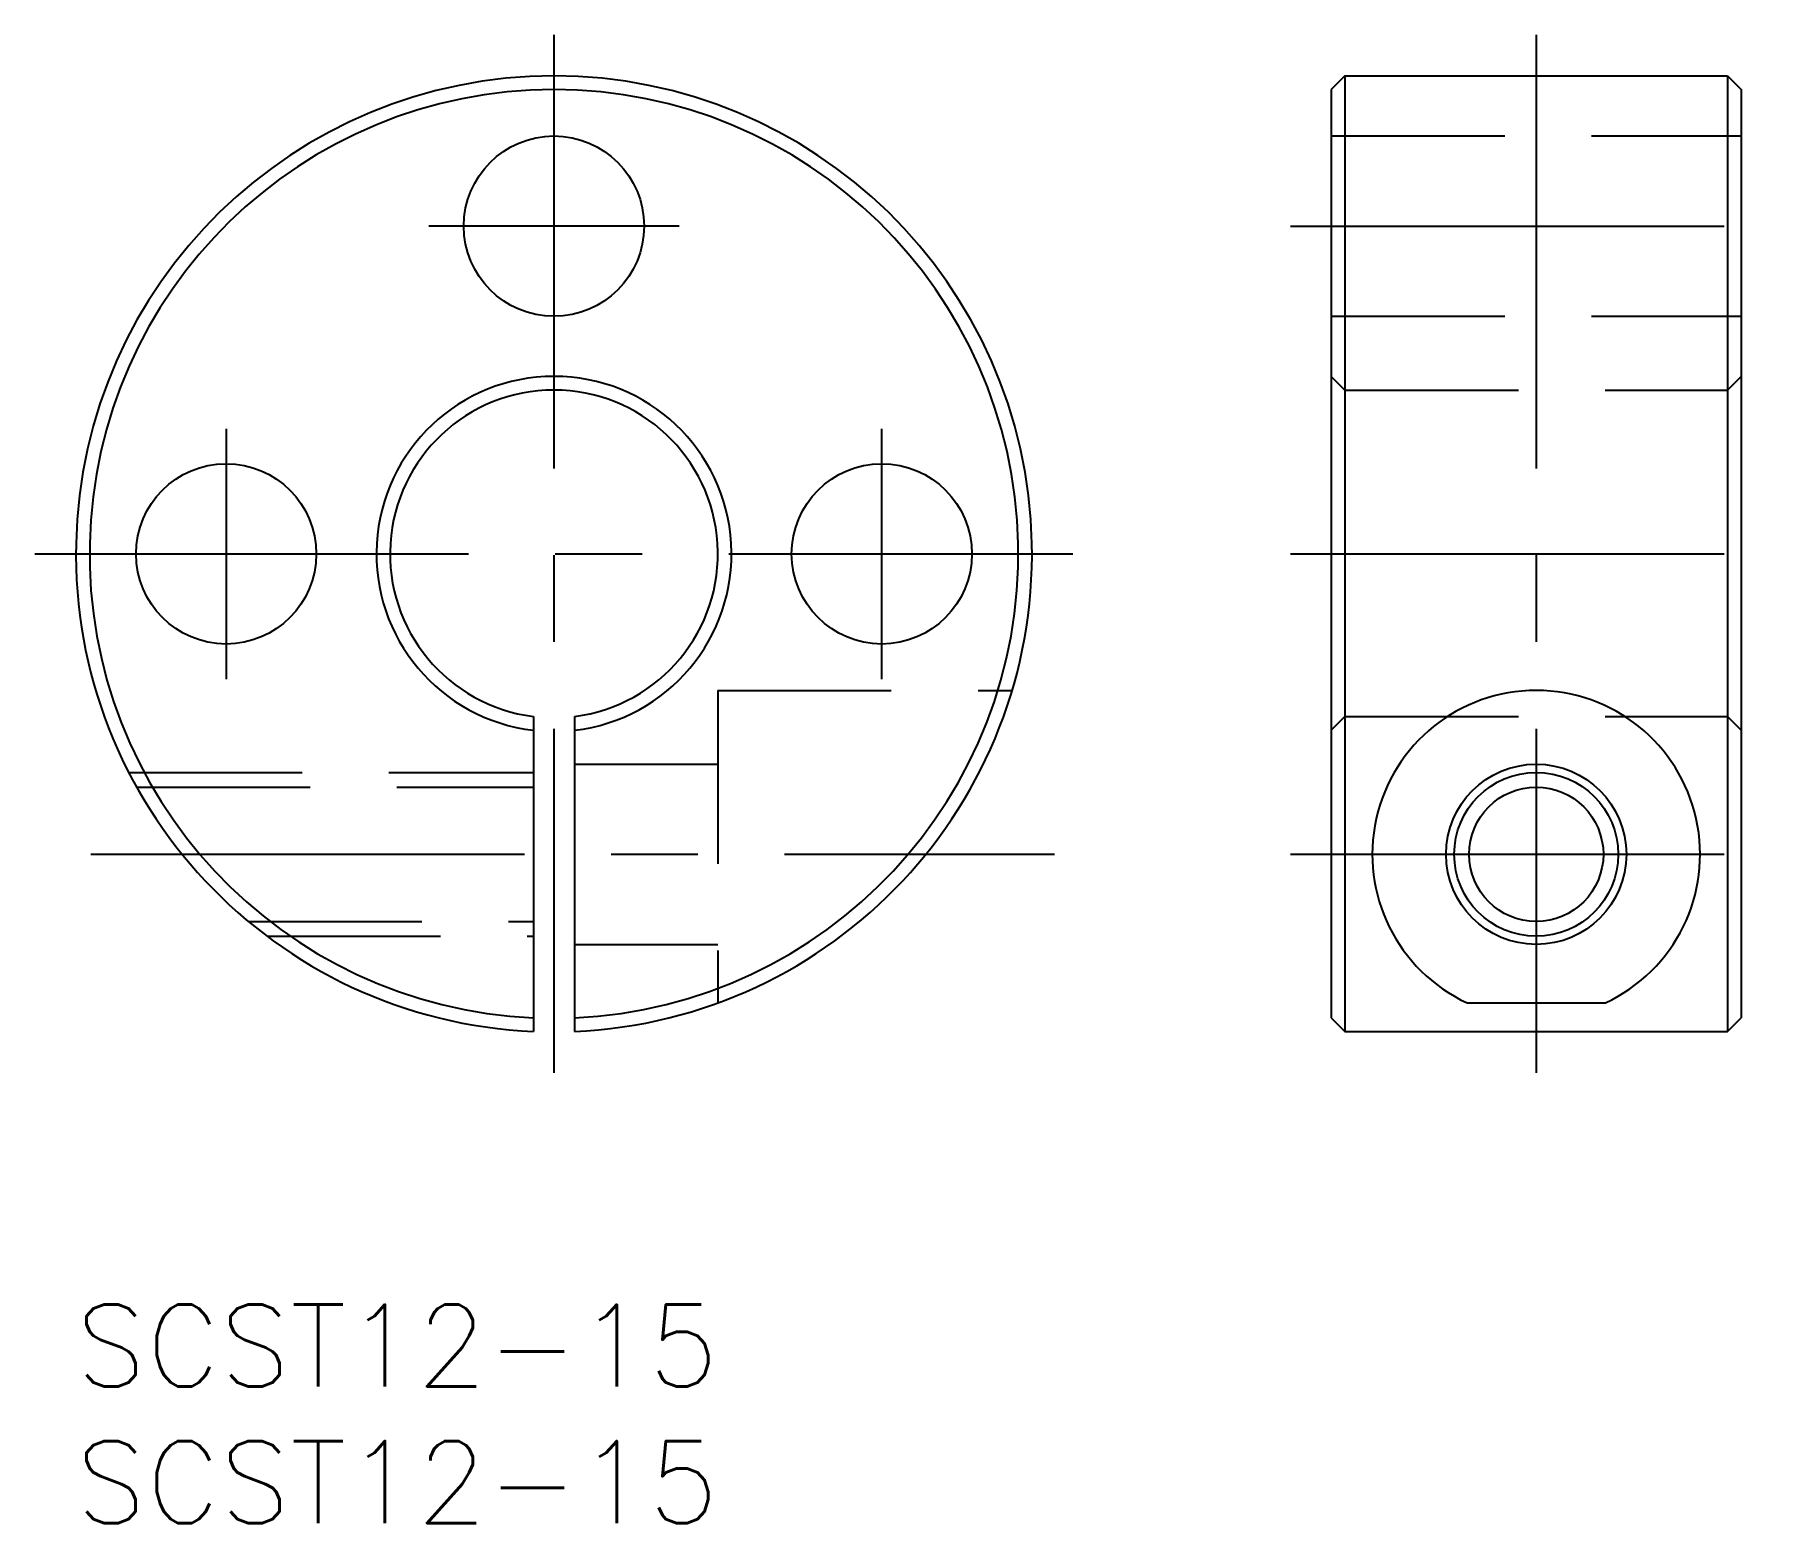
# Model space of a CAD drawing. Extents: x -1.5 to 62.5, y -8 to 46.5.
import ezdxf

# ---------------------------------------------------------------- set-up
doc = ezdxf.new("R2010")
doc.units = 0
doc.header["$LTSCALE"] = 0.5
doc.linetypes.add('CENTER', pattern=[50.8, 31.75, -6.35, 6.35, -6.35])
doc.linetypes.add('DASHED', pattern=[19.05, 12.7, -6.35])
for name, color, linetype in [('MSM_CENTER', 1, 'CENTER'), ('MSM_CONTINUOUS', 7, 'CONTINUOUS'), ('MSM_DASHED', 4, 'DASHED'), ('MSM_NARROW', 5, 'CONTINUOUS'), ('MSM_PART_NUMBER', 7, 'CONTINUOUS')]:
    doc.layers.add(name, color=color, linetype=linetype)
doc.styles.get("Standard").update_dxf_attribs({"font": 'txt.shx', "height": 3, "bigfont": 'bigfont.shx'})

# ---------------------------------------------------------------- blocks, each defined once
blk = doc.blocks.new('*U3')
at = {"layer": 'MSM_PART_NUMBER'}
blk.add_text('SCST12-15', height=3, dxfattribs=at).set_placement((0, -3))
blk = doc.blocks.new('*U4')
at = {"layer": 'MSM_PART_NUMBER'}
blk.add_text('SCST12-15', height=3, dxfattribs=at).set_placement((0, -8))

msp = doc.modelspace()

# ---------------------------------------------------------------- linework, layer by layer
at = {"layer": 'MSM_CENTER'}
for p, q in [((17.5, 46.484), (17.5, 8.484)), ((53.457, 46.484), (53.457, 8.484)), ((22.084, 39.484), (12.916, 39.484)), ((44.457, 39.484), (62.457, 39.484)), ((5.5, 32.068), (5.5, 22.9)), ((29.5, 22.9), (29.5, 32.068)), ((-1.5, 27.484), (36.5, 27.484)), ((44.457, 27.484), (62.457, 27.484)), ((0.543, 16.484), (35.824, 16.484)), ((44.457, 16.484), (62.457, 16.484))]:
    msp.add_line(p, q, dxfattribs=at)
at = {"layer": 'MSM_CONTINUOUS'}
for p, q in [((46.457, 44.984), (45.957, 44.484)), ((46.457, 44.984), (46.457, 10)), ((46.457, 44.984), (60.457, 44.984)), ((60.457, 44.984), (60.457, 10)), ((60.457, 44.984), (60.957, 44.484)), ((45.957, 44.484), (45.957, 10.5)), ((60.957, 44.484), (60.957, 10.5)), ((16.75, 21.531), (16.75, 10)), ((18.25, 21.531), (18.25, 10)), ((50.924, 11.045), (55.99, 11.045)), ((45.957, 10.5), (46.457, 10)), ((60.457, 10), (60.957, 10.5)), ((46.457, 10), (60.457, 10))]:
    msp.add_line(p, q, dxfattribs=at)
for centre, radius in [((17.5, 39.484), 3.3), ((5.5, 27.484), 3.3), ((29.5, 27.484), 3.3), ((53.457, 16.484), 3.3), ((53.457, 16.484), 2.458)]:
    msp.add_circle(centre, radius, dxfattribs=at)
for centre, radius, start, end in [((17.5, 27.484), 17.5, 272.45629, 267.54371), ((17.5, 27.484), 17, 272.52858, 267.47142), ((17.5, 27.484), 6.5, 276.62581, 263.37419), ((17.5, 27.484), 6, 277.18076, 262.81924), ((53.457, 16.484), 6, 294.96757, 245.03243)]:
    msp.add_arc(centre, radius, start, end, dxfattribs=at)
at = {"layer": 'MSM_DASHED'}
for p, q in [((45.957, 42.784), (60.957, 42.784)), ((45.957, 36.184), (60.957, 36.184)), ((45.957, 33.984), (46.457, 33.484)), ((60.457, 33.484), (60.957, 33.984)), ((46.457, 33.484), (60.457, 33.484)), ((23.5, 22.484), (23.5, 11.045)), ((23.5, 22.484), (34.271, 22.484)), ((45.957, 21.027), (46.457, 21.531)), ((46.457, 21.531), (60.457, 21.531)), ((60.457, 21.531), (60.957, 21.027)), ((1.936, 19.484), (16.75, 19.484)), ((18.25, 19.784), (23.5, 19.784)), ((2.226, 18.942), (16.75, 18.942)), ((6.314, 14.025), (16.75, 14.025)), ((7, 13.484), (16.75, 13.484)), ((18.25, 13.184), (23.5, 13.184))]:
    msp.add_line(p, q, dxfattribs=at)
at = {"layer": 'MSM_NARROW'}
msp.add_circle((53.457, 16.484), 3, dxfattribs=at)

# ---------------------------------------------------------------- block references
at = {"layer": 'MSM_CONTINUOUS'}
for name in ['*U3', '*U4']:
    msp.add_blockref(name, (0, 0), dxfattribs=at)

doc.saveas('drawing.dxf')
